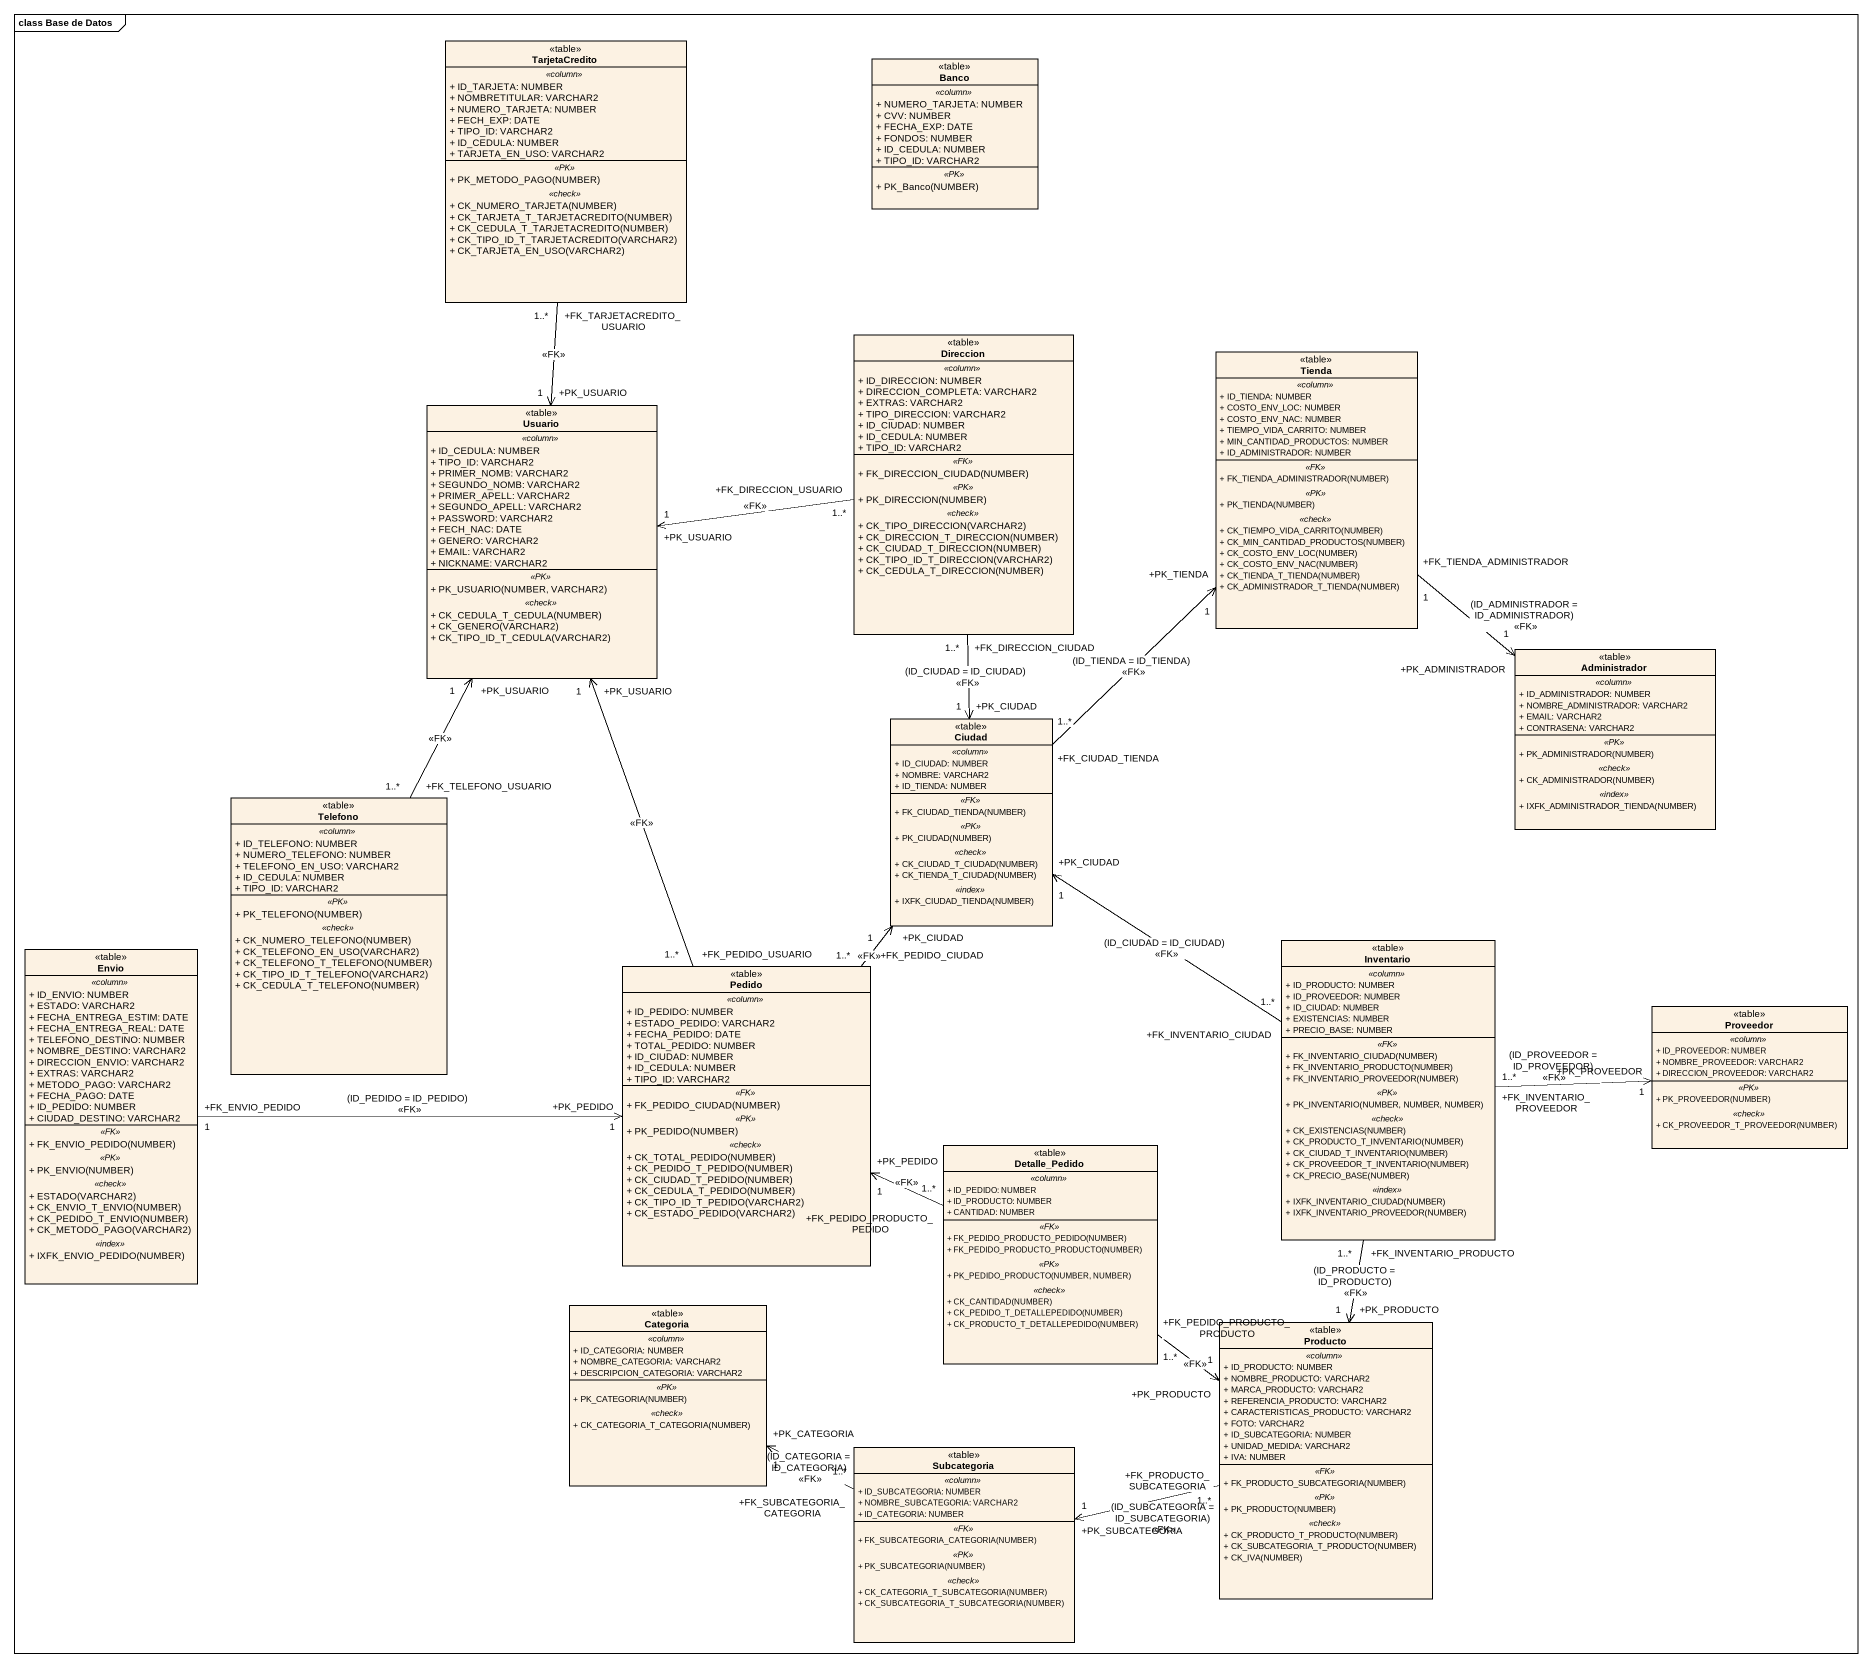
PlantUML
@startuml
mainframe class Base de Datos
hide circle
hide empty members
skinparam classAttributeIconSize 0
class TarjetaCredito <<table>> {
  .. <<column>> ..
  + ID_TARJETA: NUMBER
  + NOMBRETITULAR: VARCHAR2
  + NUMERO_TARJETA: NUMBER
  + FECH_EXP: DATE
  + TIPO_ID: VARCHAR2
  + ID_CEDULA: NUMBER
  + TARJETA_EN_USO: VARCHAR2
  .. <<PK>> ..
  + PK_METODO_PAGO(NUMBER)
  .. <<check>> ..
  + CK_NUMERO_TARJETA(NUMBER)
  + CK_TARJETA_T_TARJETACREDITO(NUMBER)
  + CK_CEDULA_T_TARJETACREDITO(NUMBER)
  + CK_TIPO_ID_T_TARJETACREDITO(VARCHAR2)
  + CK_TARJETA_EN_USO(VARCHAR2)
}
class Banco <<table>> {
  .. <<column>> ..
  + NUMERO_TARJETA: NUMBER
  + CVV: NUMBER
  + FECHA_EXP: DATE
  + FONDOS: NUMBER
  + ID_CEDULA: NUMBER
  + TIPO_ID: VARCHAR2
  .. <<PK>> ..
  + PK_Banco(NUMBER)
}
class Direccion <<table>> {
  .. <<column>> ..
  + ID_DIRECCION: NUMBER
  + DIRECCION_COMPLETA: VARCHAR2
  + EXTRAS: VARCHAR2
  + TIPO_DIRECCION: VARCHAR2
  + ID_CIUDAD: NUMBER
  + ID_CEDULA: NUMBER
  + TIPO_ID: VARCHAR2
  .. <<FK>> ..
  + FK_DIRECCION_CIUDAD(NUMBER)
  .. <<PK>> ..
  + PK_DIRECCION(NUMBER)
  .. <<check>> ..
  + CK_TIPO_DIRECCION(VARCHAR2)
  + CK_DIRECCION_T_DIRECCION(NUMBER)
  + CK_CIUDAD_T_DIRECCION(NUMBER)
  + CK_TIPO_ID_T_DIRECCION(VARCHAR2)
  + CK_CEDULA_T_DIRECCION(NUMBER)
}
class Tienda <<table>> {
  .. <<column>> ..
  + ID_TIENDA: NUMBER
  + COSTO_ENV_LOC: NUMBER
  + COSTO_ENV_NAC: NUMBER
  + TIEMPO_VIDA_CARRITO: NUMBER
  + MIN_CANTIDAD_PRODUCTOS: NUMBER
  + ID_ADMINISTRADOR: NUMBER
  .. <<FK>> ..
  + FK_TIENDA_ADMINISTRADOR(NUMBER)
  .. <<PK>> ..
  + PK_TIENDA(NUMBER)
  .. <<check>> ..
  + CK_TIEMPO_VIDA_CARRITO(NUMBER)
  + CK_MIN_CANTIDAD_PRODUCTOS(NUMBER)
  + CK_COSTO_ENV_LOC(NUMBER)
  + CK_COSTO_ENV_NAC(NUMBER)
  + CK_TIENDA_T_TIENDA(NUMBER)
  + CK_ADMINISTRADOR_T_TIENDA(NUMBER)
}
class Usuario <<table>> {
  .. <<column>> ..
  + ID_CEDULA: NUMBER
  + TIPO_ID: VARCHAR2
  + PRIMER_NOMB: VARCHAR2
  + SEGUNDO_NOMB: VARCHAR2
  + PRIMER_APELL: VARCHAR2
  + SEGUNDO_APELL: VARCHAR2
  + PASSWORD: VARCHAR2
  + FECH_NAC: DATE
  + GENERO: VARCHAR2
  + EMAIL: VARCHAR2
  + NICKNAME: VARCHAR2
  .. <<PK>> ..
  + PK_USUARIO(NUMBER, VARCHAR2)
  .. <<check>> ..
  + CK_CEDULA_T_CEDULA(NUMBER)
  + CK_GENERO(VARCHAR2)
  + CK_TIPO_ID_T_CEDULA(VARCHAR2)
}
class Administrador <<table>> {
  .. <<column>> ..
  + ID_ADMINISTRADOR: NUMBER
  + NOMBRE_ADMINISTRADOR: VARCHAR2
  + EMAIL: VARCHAR2
  + CONTRASENA: VARCHAR2
  .. <<PK>> ..
  + PK_ADMINISTRADOR(NUMBER)
  .. <<check>> ..
  + CK_ADMINISTRADOR(NUMBER)
  .. <<index>> ..
  + IXFK_ADMINISTRADOR_TIENDA(NUMBER)
}
class Ciudad <<table>> {
  .. <<column>> ..
  + ID_CIUDAD: NUMBER
  + NOMBRE: VARCHAR2
  + ID_TIENDA: NUMBER
  .. <<FK>> ..
  + FK_CIUDAD_TIENDA(NUMBER)
  .. <<PK>> ..
  + PK_CIUDAD(NUMBER)
  .. <<check>> ..
  + CK_CIUDAD_T_CIUDAD(NUMBER)
  + CK_TIENDA_T_CIUDAD(NUMBER)
  .. <<index>> ..
  + IXFK_CIUDAD_TIENDA(NUMBER)
}
class Telefono <<table>> {
  .. <<column>> ..
  + ID_TELEFONO: NUMBER
  + NUMERO_TELEFONO: NUMBER
  + TELEFONO_EN_USO: VARCHAR2
  + ID_CEDULA: NUMBER
  + TIPO_ID: VARCHAR2
  .. <<PK>> ..
  + PK_TELEFONO(NUMBER)
  .. <<check>> ..
  + CK_NUMERO_TELEFONO(NUMBER)
  + CK_TELEFONO_EN_USO(VARCHAR2)
  + CK_TELEFONO_T_TELEFONO(NUMBER)
  + CK_TIPO_ID_T_TELEFONO(VARCHAR2)
  + CK_CEDULA_T_TELEFONO(NUMBER)
}
class Inventario <<table>> {
  .. <<column>> ..
  + ID_PRODUCTO: NUMBER
  + ID_PROVEEDOR: NUMBER
  + ID_CIUDAD: NUMBER
  + EXISTENCIAS: NUMBER
  + PRECIO_BASE: NUMBER
  .. <<FK>> ..
  + FK_INVENTARIO_CIUDAD(NUMBER)
  + FK_INVENTARIO_PRODUCTO(NUMBER)
  + FK_INVENTARIO_PROVEEDOR(NUMBER)
  .. <<PK>> ..
  + PK_INVENTARIO(NUMBER, NUMBER, NUMBER)
  .. <<check>> ..
  + CK_EXISTENCIAS(NUMBER)
  + CK_PRODUCTO_T_INVENTARIO(NUMBER)
  + CK_CIUDAD_T_INVENTARIO(NUMBER)
  + CK_PROVEEDOR_T_INVENTARIO(NUMBER)
  + CK_PRECIO_BASE(NUMBER)
  .. <<index>> ..
  + IXFK_INVENTARIO_CIUDAD(NUMBER)
  + IXFK_INVENTARIO_PROVEEDOR(NUMBER)
}
class Envio <<table>> {
  .. <<column>> ..
  + ID_ENVIO: NUMBER
  + ESTADO: VARCHAR2
  + FECHA_ENTREGA_ESTIM: DATE
  + FECHA_ENTREGA_REAL: DATE
  + TELEFONO_DESTINO: NUMBER
  + NOMBRE_DESTINO: VARCHAR2
  + DIRECCION_ENVIO: VARCHAR2
  + EXTRAS: VARCHAR2
  + METODO_PAGO: VARCHAR2
  + FECHA_PAGO: DATE
  + ID_PEDIDO: NUMBER
  + CIUDAD_DESTINO: VARCHAR2
  .. <<FK>> ..
  + FK_ENVIO_PEDIDO(NUMBER)
  .. <<PK>> ..
  + PK_ENVIO(NUMBER)
  .. <<check>> ..
  + ESTADO(VARCHAR2)
  + CK_ENVIO_T_ENVIO(NUMBER)
  + CK_PEDIDO_T_ENVIO(NUMBER)
  + CK_METODO_PAGO(VARCHAR2)
  .. <<index>> ..
  + IXFK_ENVIO_PEDIDO(NUMBER)
}
class Pedido <<table>> {
  .. <<column>> ..
  + ID_PEDIDO: NUMBER
  + ESTADO_PEDIDO: VARCHAR2
  + FECHA_PEDIDO: DATE
  + TOTAL_PEDIDO: NUMBER
  + ID_CIUDAD: NUMBER
  + ID_CEDULA: NUMBER
  + TIPO_ID: VARCHAR2
  .. <<FK>> ..
  + FK_PEDIDO_CIUDAD(NUMBER)
  .. <<PK>> ..
  + PK_PEDIDO(NUMBER)
  .. <<check>> ..
  + CK_TOTAL_PEDIDO(NUMBER)
  + CK_PEDIDO_T_PEDIDO(NUMBER)
  + CK_CIUDAD_T_PEDIDO(NUMBER)
  + CK_CEDULA_T_PEDIDO(NUMBER)
  + CK_TIPO_ID_T_PEDIDO(VARCHAR2)
  + CK_ESTADO_PEDIDO(VARCHAR2)
}
class Proveedor <<table>> {
  .. <<column>> ..
  + ID_PROVEEDOR: NUMBER
  + NOMBRE_PROVEEDOR: VARCHAR2
  + DIRECCION_PROVEEDOR: VARCHAR2
  .. <<PK>> ..
  + PK_PROVEEDOR(NUMBER)
  .. <<check>> ..
  + CK_PROVEEDOR_T_PROVEEDOR(NUMBER)
}
class Detalle_Pedido <<table>> {
  .. <<column>> ..
  + ID_PEDIDO: NUMBER
  + ID_PRODUCTO: NUMBER
  + CANTIDAD: NUMBER
  .. <<FK>> ..
  + FK_PEDIDO_PRODUCTO_PEDIDO(NUMBER)
  + FK_PEDIDO_PRODUCTO_PRODUCTO(NUMBER)
  .. <<PK>> ..
  + PK_PEDIDO_PRODUCTO(NUMBER, NUMBER)
  .. <<check>> ..
  + CK_CANTIDAD(NUMBER)
  + CK_PEDIDO_T_DETALLEPEDIDO(NUMBER)
  + CK_PRODUCTO_T_DETALLEPEDIDO(NUMBER)
}
class Categoria <<table>> {
  .. <<column>> ..
  + ID_CATEGORIA: NUMBER
  + NOMBRE_CATEGORIA: VARCHAR2
  + DESCRIPCION_CATEGORIA: VARCHAR2
  .. <<PK>> ..
  + PK_CATEGORIA(NUMBER)
  .. <<check>> ..
  + CK_CATEGORIA_T_CATEGORIA(NUMBER)
}
class Producto <<table>> {
  .. <<column>> ..
  + ID_PRODUCTO: NUMBER
  + NOMBRE_PRODUCTO: VARCHAR2
  + MARCA_PRODUCTO: VARCHAR2
  + REFERENCIA_PRODUCTO: VARCHAR2
  + CARACTERISTICAS_PRODUCTO: VARCHAR2
  + FOTO: VARCHAR2
  + ID_SUBCATEGORIA: NUMBER
  + UNIDAD_MEDIDA: VARCHAR2
  + IVA: NUMBER
  .. <<FK>> ..
  + FK_PRODUCTO_SUBCATEGORIA(NUMBER)
  .. <<PK>> ..
  + PK_PRODUCTO(NUMBER)
  .. <<check>> ..
  + CK_PRODUCTO_T_PRODUCTO(NUMBER)
  + CK_SUBCATEGORIA_T_PRODUCTO(NUMBER)
  + CK_IVA(NUMBER)
}
class Subcategoria <<table>> {
  .. <<column>> ..
  + ID_SUBCATEGORIA: NUMBER
  + NOMBRE_SUBCATEGORIA: VARCHAR2
  + ID_CATEGORIA: NUMBER
  .. <<FK>> ..
  + FK_SUBCATEGORIA_CATEGORIA(NUMBER)
  .. <<PK>> ..
  + PK_SUBCATEGORIA(NUMBER)
  .. <<check>> ..
  + CK_CATEGORIA_T_SUBCATEGORIA(NUMBER)
  + CK_SUBCATEGORIA_T_SUBCATEGORIA(NUMBER)
}
TarjetaCredito "+FK_TARJETACREDITO_USUARIO\n1..*" --> "+PK_USUARIO\n1" Usuario : <<FK>>
Direccion "+FK_DIRECCION_USUARIO\n1..*" -left-> "+PK_USUARIO\n1" Usuario : <<FK>>
Direccion "+FK_DIRECCION_CIUDAD\n1..*" --> "+PK_CIUDAD\n1" Ciudad : (ID_CIUDAD = ID_CIUDAD)\n<<FK>>
Tienda "+FK_TIENDA_ADMINISTRADOR\n1" --> "+PK_ADMINISTRADOR\n1" Administrador : (ID_ADMINISTRADOR = ID_ADMINISTRADOR)\n<<FK>>
Ciudad "+FK_CIUDAD_TIENDA\n1..*" -up-> "+PK_TIENDA\n1" Tienda : (ID_TIENDA = ID_TIENDA)\n<<FK>>
Telefono "+FK_TELEFONO_USUARIO\n1..*" -up-> "+PK_USUARIO\n1" Usuario : <<FK>>
Inventario "+FK_INVENTARIO_CIUDAD\n1..*" -up-> "+PK_CIUDAD\n1" Ciudad : (ID_CIUDAD = ID_CIUDAD)\n<<FK>>
Inventario "+FK_INVENTARIO_PROVEEDOR\n1..*" -right-> "+PK_PROVEEDOR\n1" Proveedor : (ID_PROVEEDOR = ID_PROVEEDOR)\n<<FK>>
Inventario "+FK_INVENTARIO_PRODUCTO\n1..*" --> "+PK_PRODUCTO\n1" Producto : (ID_PRODUCTO = ID_PRODUCTO)\n<<FK>>
Envio "+FK_ENVIO_PEDIDO\n1" -right-> "+PK_PEDIDO\n1" Pedido : (ID_PEDIDO = ID_PEDIDO)\n<<FK>>
Pedido "+FK_PEDIDO_USUARIO\n1..*" -up-> "+PK_USUARIO\n1" Usuario : <<FK>>
Pedido "+FK_PEDIDO_CIUDAD\n1..*" -up-> "+PK_CIUDAD\n1" Ciudad : <<FK>>
Detalle_Pedido "+FK_PEDIDO_PRODUCTO_PEDIDO\n1..*" -left-> "+PK_PEDIDO\n1" Pedido : <<FK>>
Detalle_Pedido "+FK_PEDIDO_PRODUCTO_PRODUCTO\n1..*" --> "+PK_PRODUCTO\n1" Producto : <<FK>>
Producto "+FK_PRODUCTO_SUBCATEGORIA\n1..*" -left-> "+PK_SUBCATEGORIA\n1" Subcategoria : (ID_SUBCATEGORIA = ID_SUBCATEGORIA)\n<<FK>>
Subcategoria "+FK_SUBCATEGORIA_CATEGORIA\n1..*" -left-> "+PK_CATEGORIA\n1" Categoria : (ID_CATEGORIA = ID_CATEGORIA)\n<<FK>>
@enduml
